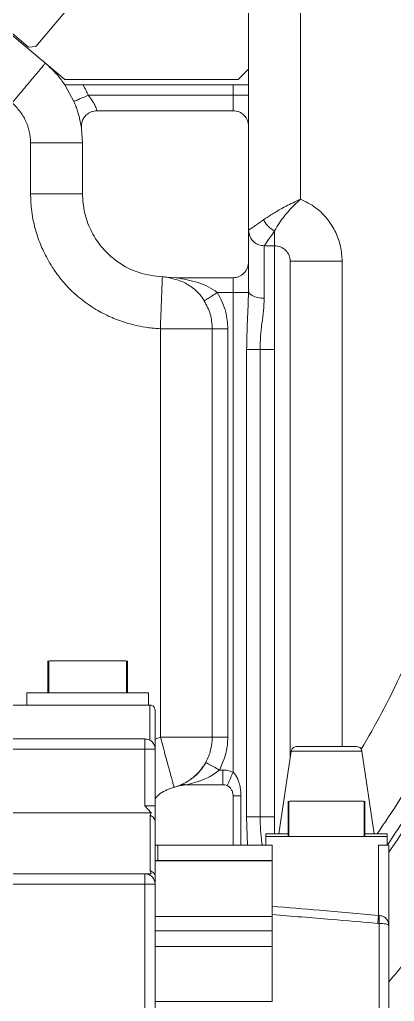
# Model space of a CAD drawing. Header units: millimetres. Extents: x 169 to 14583, y -399 to 10804.
# Drawn here: x 7207.2 to 7279.3, y 6507.2 to 6696.4 of the extents above; entities that cross this region are included whole.
import ezdxf

# ---------------------------------------------------------------- set-up
doc = ezdxf.new("R2010")
doc.units = ezdxf.units.MM
doc.header["$LTSCALE"] = 35

msp = doc.modelspace()

# ---------------------------------------------------------------- linework, layer by layer
at = {"color": 7, "linetype": 'Continuous', "lineweight": 18}
for p, q in [((7251.279, 6803.797), (7251.279, 6686.797)), ((7140.734, 6748.29), (7208.912, 6691.081)), ((7261.279, 6747.797), (7261.279, 6661.797)), ((7215.907, 6684.797), (7166.523, 6726.235)), ((7210.32, 6691.205), (7217.648, 6699.938)), ((7208.912, 6691.081), (7210.32, 6691.205)), ((7251.279, 6686.797), (7249.279, 6684.797)), ((7251.279, 6683.797), (7251.279, 6686.797)), ((7249.279, 6684.797), (7215.907, 6684.797)), ((7215.879, 6683.797), (7217.626, 6680.603)), ((7248.279, 6683.797), (7219.392, 6683.797)), ((7248.279, 6681.797), (7248.279, 6683.797)), ((7251.279, 6681.797), (7251.279, 6683.797)), ((7248.279, 6681.797), (7220.378, 6681.797)), ((7222.061, 6678.797), (7248.279, 6678.797)), ((7219.09, 6675.386), (7219.279, 6672.642)), ((7251.279, 6649.713), (7251.279, 6675.797)), ((7209.279, 6672.642), (7209.279, 6662.797)), ((7219.279, 6662.797), (7219.279, 6672.642)), ((7254.279, 6652.797), (7256.279, 6652.797)), ((7259.279, 6554.012), (7259.279, 6649.797)), ((7269.279, 6556.297), (7269.279, 6649.797)), ((7237.327, 6646.626), (7235.536, 6646.737)), ((7235.536, 6646.737), (7237.76, 6646.14)), ((7248.279, 6646.626), (7237.327, 6646.626)), ((7248.279, 6643.797), (7245.245, 6643.797)), ((7248.279, 6551.38), (7248.279, 6643.797)), ((7251.279, 6644.146), (7251.277, 6643.797)), ((7251.279, 6644.146), (7251.279, 6644.155)), ((7242.805, 6642.244), (7242.715, 6642.186)), ((7234.279, 6636.816), (7234.279, 6558.127)), ((7244.279, 6636.816), (7244.279, 6558.127)), ((7247.279, 6558.127), (7247.279, 6636.816)), ((7250.877, 6632.797), (7250.877, 6542.797)), ((7253.475, 6632.797), (7253.475, 6542.797)), ((7256.279, 6632.797), (7253.475, 6632.797)), ((7256.279, 6632.797), (7256.279, 6542.797)), ((7212.629, 6572.807), (7212.629, 6566.647)), ((7212.776, 6572.807), (7212.776, 6566.647)), ((7227.782, 6566.647), (7227.782, 6572.807)), ((7227.929, 6566.647), (7227.929, 6572.807)), ((7208.579, 6566.647), (7231.979, 6566.647)), ((7208.579, 6564.297), (7208.579, 6566.647)), ((7231.979, 6566.647), (7231.979, 6564.297)), ((7170.779, 6564.297), (7232.279, 6564.297)), ((7232.279, 6564.297), (7232.279, 6557.529)), ((7233.279, 6555.797), (7233.279, 6563.297)), ((7231.279, 6557.797), (7101.279, 6557.797)), ((7234.279, 6558.127), (7233.279, 6557.717)), ((7231.279, 6555.797), (7101.279, 6555.797)), ((7231.279, 6555.797), (7231.279, 6544.9)), ((7233.279, 6544.9), (7233.279, 6555.797)), ((7257.119, 6539.497), (7259.492, 6555.444)), ((7259.492, 6555.444), (7273.066, 6555.444)), ((7260.481, 6556.297), (7272.076, 6556.297)), ((7275.439, 6539.497), (7273.066, 6555.444)), ((7246.279, 6551.797), (7245.633, 6551.797)), ((7237.523, 6548.668), (7239.254, 6548.968)), ((7239.254, 6548.968), (7239.309, 6548.969)), ((7246.279, 6548.969), (7239.309, 6548.969)), ((7248.285, 6537.297), (7248.285, 6546.797)), ((7249.779, 6537.297), (7249.779, 6546.797)), ((7231.279, 6544.9), (7232.502, 6543.542)), ((7258.879, 6545.797), (7258.879, 6538.997)), ((7259.021, 6545.797), (7259.021, 6538.997)), ((7273.536, 6538.997), (7273.536, 6545.797)), ((7273.679, 6538.997), (7273.679, 6545.797)), ((7101.279, 6543.542), (7232.502, 6543.542)), ((7232.502, 6543.542), (7232.332, 6543.092)), ((7250.877, 6542.797), (7251.052, 6537.297)), ((7256.279, 6542.797), (7253.475, 6542.797)), ((7256.279, 6539.497), (7256.279, 6542.797)), ((7254.579, 6539.497), (7259.021, 6539.497)), ((7254.579, 6538.997), (7254.579, 6539.497)), ((7254.579, 6537.297), (7254.579, 6538.997)), ((7254.579, 6538.997), (7277.979, 6538.997)), ((7273.536, 6539.497), (7277.979, 6539.497)), ((7277.979, 6538.997), (7277.979, 6539.497)), ((7277.979, 6537.297), (7277.979, 6538.997)), ((7233.279, 6537.297), (7233.779, 6537.297)), ((7255.779, 6537.297), (7233.779, 6537.297)), ((7233.779, 6537.297), (7233.779, 6534.363)), ((7255.779, 6537.297), (7255.779, 6534.363)), ((7276.279, 6523.794), (7276.279, 6537.297)), ((7277.979, 6537.297), (7276.279, 6537.297)), ((7278.279, 6537.297), (7278.279, 6521.832)), ((7233.279, 6534.363), (7233.779, 6534.363)), ((7233.279, 6534.297), (7255.779, 6534.297)), ((7233.779, 6534.363), (7255.779, 6534.363)), ((7255.779, 6534.363), (7255.779, 6534.297)), ((7255.779, 6534.297), (7255.779, 6523.55)), ((7101.279, 6531.797), (7231.279, 6531.797)), ((7232.502, 6531.797), (7231.279, 6531.797)), ((7232.332, 6532.375), (7232.502, 6531.797)), ((7101.279, 6529.797), (7231.279, 6529.797)), ((7231.279, 6529.797), (7231.279, 6455.797)), ((7233.279, 6529.797), (7233.279, 6455.797)), ((7233.279, 6523.55), (7255.779, 6523.55)), ((7278.279, 6521.832), (7278.21, 6521.893)), ((7278.279, 6521.832), (7278.25, 6521.964)), ((7278.251, 6521.892), (7278.274, 6521.967)), ((7233.279, 6520.797), (7255.779, 6520.797)), ((7233.279, 6517.797), (7255.779, 6517.797)), ((7255.779, 6517.797), (7255.779, 6507.229)), ((7233.279, 6507.229), (7255.779, 6507.229))]:
    msp.add_line(p, q, dxfattribs=at)
for points, knots in [([(7278.279, 6476.193), (7279.124, 6476.958), (7283.338, 6480.772), (7290.367, 6488.221), (7299.301, 6498.52), (7307.56, 6509.377), (7315.171, 6520.694), (7322.091, 6532.447), (7328.301, 6544.59), (7333.777, 6557.081), (7338.501, 6569.876), (7342.455, 6582.929), (7345.625, 6596.194), (7348, 6609.625), (7349.572, 6623.173), (7350.335, 6636.791), (7350.287, 6650.429), (7349.427, 6664.041), (7347.759, 6677.578), (7345.288, 6690.991), (7342.024, 6704.234), (7337.978, 6717.258), (7333.164, 6730.02), (7327.599, 6742.472), (7321.303, 6754.57), (7314.298, 6766.273), (7306.61, 6777.538), (7298.267, 6788.329), (7289.286, 6798.592), (7279.749, 6808.347), (7272.922, 6814.349), (7269.509, 6817.35)], [0, 0, 0, 0, 0.008881, 0.0442781, 0.0796752, 0.1150723, 0.1504694, 0.1858665, 0.2212637, 0.2566608, 0.2920579, 0.327455, 0.3628521, 0.3982492, 0.4336463, 0.4690434, 0.5044405, 0.5398376, 0.5752347, 0.6106318, 0.6460289, 0.681426, 0.7168231, 0.7522203, 0.7876174, 0.8230145, 0.8584116, 0.8938087, 0.9292058, 0.9646029, 1, 1, 1, 1]), ([(7266.273, 6813.539), (7270.528, 6809.76), (7279.039, 6802.203), (7290.665, 6789.677), (7301.371, 6776.372), (7311.012, 6762.269), (7319.556, 6747.479), (7326.952, 6732.082), (7332.979, 6716.606), (7337.72, 6701.189), (7341.27, 6685.94), (7343.745, 6670.481), (7345.132, 6654.886), (7345.431, 6639.233), (7344.614, 6623.124), (7342.56, 6606.644), (7339.165, 6589.903), (7334.509, 6573.469), (7328.61, 6557.438), (7321.51, 6541.902), (7313.248, 6526.953), (7304.14, 6513.062), (7294.293, 6500.295), (7285.764, 6490.432), (7280.143, 6485.015), (7278.279, 6483.218)], [0, 0, 0, 0, 0.045895, 0.0917903, 0.1376853, 0.1835804, 0.2294756, 0.2753707, 0.3212657, 0.3633379, 0.4054101, 0.4474821, 0.4895543, 0.5316265, 0.5736986, 0.6195936, 0.6654889, 0.7113839, 0.7572789, 0.8031742, 0.8490692, 0.8949643, 0.9370365, 0.9791087, 1, 1, 1, 1]), ([(7278.279, 6510.993), (7278.675, 6511.465), (7279.341, 6512.259), (7280.635, 6513.839), (7282.495, 6516.154), (7284.882, 6519.245), (7288.061, 6523.549), (7291.406, 6528.358), (7295.631, 6534.883), (7299.82, 6541.945), (7303.942, 6549.662), (7307.328, 6556.66), (7309.909, 6562.516), (7311.97, 6567.563), (7313.729, 6572.17), (7315.506, 6577.196), (7317.387, 6583.009), (7318.914, 6588.29), (7320.02, 6592.528), (7320.586, 6594.836), (7321.096, 6596.995), (7321.749, 6599.893), (7322.535, 6603.718), (7323.498, 6608.981), (7324.39, 6614.771), (7325.317, 6622.489), (7325.977, 6630.673), (7326.287, 6639.417), (7326.253, 6647.191), (7325.998, 6653.585), (7325.631, 6659.024), (7325.186, 6663.935), (7324.574, 6669.231), (7323.709, 6675.279), (7322.76, 6680.694), (7321.89, 6684.986), (7321.385, 6687.309), (7320.894, 6689.472), (7320.207, 6692.362), (7319.231, 6696.144), (7317.784, 6701.295), (7316.04, 6706.887), (7313.481, 6714.227), (7310.477, 6721.868), (7306.913, 6729.859), (7303.466, 6736.827), (7300.427, 6742.459), (7297.707, 6747.183), (7295.149, 6751.399), (7292.271, 6755.886), (7288.836, 6760.939), (7285.604, 6765.386), (7282.936, 6768.859), (7281.462, 6770.724), (7280.07, 6772.451), (7278.182, 6774.744), (7275.648, 6777.716), (7273.707, 6779.87), (7272.8, 6780.877)], [0, 0, 0, 0, 0.0062724, 0.0105554, 0.0207924, 0.0365159, 0.050315, 0.0752682, 0.0961502, 0.1294524, 0.1588316, 0.1852117, 0.2085928, 0.2239745, 0.2407107, 0.2588015, 0.278247, 0.3029159, 0.314767, 0.322834, 0.327117, 0.337354, 0.3530776, 0.3668767, 0.3918299, 0.4127118, 0.4460141, 0.4753933, 0.5017733, 0.5251544, 0.5405361, 0.5572724, 0.5753632, 0.5948086, 0.6194776, 0.6313286, 0.6393957, 0.6436787, 0.6539157, 0.6696393, 0.6834383, 0.7083916, 0.7292735, 0.7625757, 0.791955, 0.818335, 0.8417161, 0.8570978, 0.873834, 0.8919248, 0.9113703, 0.9360392, 0.9478903, 0.9559574, 0.9602403, 0.9704775, 0.9862011, 1, 1, 1, 1]), ([(7252.349, 6778.964), (7255.647, 6775.651), (7262.243, 6769.024), (7271.167, 6758.189), (7279.319, 6746.773), (7286.588, 6734.77), (7292.951, 6722.265), (7298.369, 6709.322), (7302.961, 6695.57), (7306.582, 6681.046), (7309.083, 6665.814), (7310.335, 6650.428), (7310.328, 6634.992), (7309.062, 6619.608), (7306.547, 6604.377), (7302.797, 6589.404), (7297.848, 6574.781), (7291.69, 6560.632), (7285.109, 6548.069), (7280.123, 6540.552), (7277.979, 6537.321)], [0, 0, 0, 0, 0.0531095, 0.106219, 0.1593285, 0.212438, 0.2655475, 0.318657, 0.3717665, 0.4301841, 0.4886017, 0.5470193, 0.605437, 0.6638546, 0.7222722, 0.7806899, 0.8391075, 0.8975251, 0.9559428, 1, 1, 1, 1]), ([(7278.279, 6535.972), (7279.794, 6538.185), (7283.747, 6543.958), (7289.301, 6553.827), (7294.991, 6565.453), (7299.846, 6577.459), (7303.88, 6589.763), (7307.066, 6602.314), (7309.391, 6615.052), (7310.843, 6627.919), (7311.416, 6640.855), (7311.107, 6653.8), (7309.918, 6666.695), (7307.854, 6679.478), (7304.925, 6692.091), (7301.144, 6704.475), (7296.53, 6716.574), (7291.101, 6728.33), (7284.889, 6739.692), (7277.905, 6750.593), (7270.242, 6761.037), (7264.556, 6767.528), (7261.713, 6770.774)], [0, 0, 0, 0, 0.0316892, 0.0826529, 0.1336166, 0.1845804, 0.2355441, 0.2865078, 0.3374715, 0.3884353, 0.439399, 0.4903627, 0.5413265, 0.5922902, 0.6432539, 0.6942176, 0.7451814, 0.7961451, 0.8471088, 0.8980725, 0.9490363, 1, 1, 1, 1]), ([(7258.89, 6768.201), (7261.974, 6764.665), (7268.141, 6757.594), (7276.343, 6746.139), (7283.716, 6734.145), (7290.147, 6721.616), (7295.617, 6708.641), (7300.091, 6695.289), (7303.544, 6681.638), (7305.956, 6667.764), (7307.314, 6653.748), (7307.61, 6639.67), (7306.842, 6625.609), (7305.014, 6611.647), (7302.138, 6597.862), (7298.227, 6584.335), (7293.316, 6571.135), (7287.381, 6558.372), (7281.626, 6547.779), (7277.505, 6541.696), (7276.016, 6539.497)], [0, 0, 0, 0, 0.05692753, 0.11385505, 0.17078258, 0.2277101, 0.28463763, 0.34156516, 0.39849268, 0.45542021, 0.51234774, 0.56927526, 0.62620279, 0.68313031, 0.74005784, 0.79698537, 0.85391289, 0.91084042, 0.96776794, 1, 1, 1, 1]), ([(7261.279, 6747.797), (7263.849, 6744.208), (7268.99, 6737.029), (7275.641, 6725.561), (7281.471, 6713.665), (7286.369, 6701.352), (7290.297, 6688.779), (7293.255, 6676.025), (7295.249, 6663.165), (7296.285, 6650.193), (7296.351, 6636.354), (7295.231, 6621.725), (7292.69, 6606.439), (7288.821, 6591.429), (7283.575, 6576.856), (7278.287, 6564.919), (7274.298, 6558.137), (7272.926, 6555.804)], [0, 0, 0, 0, 0.0649885, 0.1299775, 0.1949666, 0.259955, 0.3249435, 0.3887726, 0.4526016, 0.5164301, 0.5802587, 0.6562384, 0.7322179, 0.8081969, 0.8841762, 0.960156, 1, 1, 1, 1]), ([(7212.134, 6687.963), (7212.912, 6687.256), (7214.302, 6685.992), (7215.397, 6684.468), (7215.879, 6683.797)], [0, 0, 0, 0, 0.5597633, 1, 1, 1, 1]), ([(7215.879, 6683.797), (7215.89, 6683.797), (7215.912, 6683.797), (7216.16, 6683.797), (7216.782, 6683.797), (7217.958, 6683.797), (7218.903, 6683.797), (7219.392, 6683.797)], [0, 0, 0, 0, 0.1051025, 0.2122428, 0.4435889, 0.7117494, 1, 1, 1, 1]), ([(7219.392, 6683.797), (7219.589, 6683.43), (7219.941, 6682.775), (7220.245, 6682.096), (7220.378, 6681.797)], [0, 0, 0, 0, 0.5599652, 1, 1, 1, 1]), ([(7248.279, 6683.797), (7248.672, 6683.797), (7249.457, 6683.797), (7250.451, 6683.797), (7251.139, 6683.797), (7251.232, 6683.797), (7251.279, 6683.797)], [0, 0, 0, 0, 0.2502322, 0.5000223, 0.7500215, 1, 1, 1, 1]), ([(7205.707, 6680.303), (7206.232, 6679.798), (7207.284, 6678.79), (7208.388, 6676.89), (7209.134, 6674.823), (7209.23, 6673.369), (7209.279, 6672.642)], [0, 0, 0, 0, 0.24992745, 0.5, 0.75007255, 1, 1, 1, 1]), ([(7217.626, 6680.603), (7217.759, 6680.282), (7218.022, 6679.651), (7218.341, 6678.718), (7218.597, 6677.843), (7218.864, 6676.758), (7219.058, 6675.643), (7219.079, 6675.474), (7219.09, 6675.386)], [0, 0, 0, 0, 0.1158634, 0.2276735, 0.3409227, 0.4612847, 0.7184139, 1, 1, 1, 1]), ([(7220.378, 6681.797), (7220.675, 6681.425), (7221.113, 6680.879), (7221.524, 6680.154), (7221.75, 6679.684), (7221.904, 6679.296), (7221.999, 6679.012), (7222.052, 6678.831), (7222.058, 6678.808), (7222.061, 6678.797)], [0, 0, 0, 0, 0.2761705, 0.4059536, 0.53044, 0.6508772, 0.7685833, 0.8846657, 1, 1, 1, 1]), ([(7248.279, 6678.797), (7248.279, 6678.854), (7248.279, 6678.967), (7248.279, 6679.77), (7248.279, 6680.759), (7248.279, 6681.451), (7248.279, 6681.797)], [0, 0, 0, 0, 0.279619, 0.5592379, 0.779619, 1, 1, 1, 1]), ([(7251.279, 6675.797), (7251.279, 6675.913), (7251.279, 6676.145), (7251.279, 6677.742), (7251.279, 6679.725), (7251.279, 6681.106), (7251.279, 6681.797)], [0, 0, 0, 0, 0.2796532, 0.5592116, 0.779632, 1, 1, 1, 1]), ([(7219.09, 6675.386), (7219.09, 6675.869), (7219.092, 6676.836), (7219.884, 6677.982), (7220.932, 6678.673), (7221.685, 6678.756), (7222.061, 6678.797)], [0, 0, 0, 0, 0.279549, 0.5590981, 0.779549, 1, 1, 1, 1]), ([(7251.279, 6675.797), (7251.232, 6676.19), (7251.139, 6676.975), (7250.451, 6677.969), (7249.457, 6678.658), (7248.672, 6678.751), (7248.279, 6678.797)], [0, 0, 0, 0, 0.24997997, 0.49997972, 0.7497887, 1, 1, 1, 1]), ([(7219.279, 6672.642), (7219.195, 6672.642), (7219.029, 6672.642), (7217.717, 6672.642), (7215.632, 6672.642), (7212.733, 6672.642), (7210.43, 6672.642), (7209.279, 6672.642)], [0, 0, 0, 0, 0.1867813, 0.3735626, 0.5603439, 0.780172, 1, 1, 1, 1]), ([(7209.279, 6662.797), (7210.256, 6662.797), (7212.21, 6662.797), (7214.896, 6662.797), (7217.212, 6662.797), (7218.931, 6662.797), (7219.163, 6662.797), (7219.279, 6662.797)], [0, 0, 0, 0, 0.1867813, 0.3735626, 0.5603439, 0.780172, 1, 1, 1, 1]), ([(7209.279, 6662.797), (7209.312, 6661.823), (7209.391, 6659.547), (7210.052, 6656.278), (7210.951, 6653.589), (7211.782, 6651.68), (7212.533, 6650.199), (7213.482, 6648.602), (7214.488, 6647.164), (7215.527, 6645.871), (7216.833, 6644.425), (7218.894, 6642.52), (7221.617, 6640.604), (7224.134, 6639.294), (7226.056, 6638.495), (7227.624, 6637.948), (7229.415, 6637.454), (7231.136, 6637.118), (7232.782, 6636.901), (7233.755, 6636.846), (7234.279, 6636.816)], [0, 0, 0, 0, 0.0733613, 0.1715293, 0.2499336, 0.2866891, 0.3283709, 0.3749834, 0.4266087, 0.4604582, 0.5, 0.5733613, 0.6715293, 0.7499336, 0.7866891, 0.8283709, 0.8749834, 0.9266087, 0.9604586, 1, 1, 1, 1]), ([(7234.663, 6646.809), (7233.144, 6646.994), (7230.105, 6647.365), (7225.982, 6649.523), (7222.843, 6652.445), (7220.756, 6655.787), (7219.513, 6659.201), (7219.357, 6661.598), (7219.279, 6662.797)], [0, 0, 0, 0, 0.1865594, 0.3731188, 0.5596782, 0.7064521, 0.8532261, 1, 1, 1, 1]), ([(7261.279, 6661.797), (7260.79, 6661.566), (7259.858, 6661.123), (7258.565, 6660.462), (7257.118, 6659.678), (7255.588, 6658.782), (7254.602, 6658.113), (7254.136, 6657.797)], [0, 0, 0, 0, 0.1820876, 0.3478567, 0.4973346, 0.762537, 1, 1, 1, 1]), ([(7261.279, 6661.797), (7260.909, 6661.452), (7260.174, 6660.766), (7259.153, 6659.696), (7258.128, 6658.499), (7257.09, 6657.116), (7256.559, 6656.16), (7256.279, 6655.654)], [0, 0, 0, 0, 0.1742751, 0.34698, 0.5174823, 0.7447226, 1, 1, 1, 1]), ([(7269.279, 6649.797), (7269.217, 6650.748), (7269.092, 6652.649), (7268.132, 6655.368), (7266.554, 6657.954), (7264.282, 6660.266), (7262.28, 6661.287), (7261.279, 6661.797)], [0, 0, 0, 0, 0.186722, 0.3734721, 0.5601858, 0.7801012, 1, 1, 1, 1]), ([(7254.136, 6657.797), (7253.655, 6657.459), (7252.799, 6656.858), (7251.914, 6656.243), (7251.376, 6655.861), (7251.31, 6655.818), (7251.279, 6655.797)], [0, 0, 0, 0, 0.2989695, 0.5322448, 0.7768869, 1, 1, 1, 1]), ([(7254.136, 6657.797), (7254.271, 6657.559), (7254.546, 6657.073), (7255.271, 6656.267), (7255.899, 6655.885), (7256.279, 6655.654)], [0, 0, 0, 0, 0.2764508, 0.5627289, 1, 1, 1, 1]), ([(7251.279, 6655.797), (7251.335, 6655.357), (7251.448, 6654.476), (7252.252, 6653.49), (7253.241, 6652.902), (7253.933, 6652.832), (7254.279, 6652.797)], [0, 0, 0, 0, 0.279619, 0.5592379, 0.779619, 1, 1, 1, 1]), ([(7256.279, 6655.654), (7255.997, 6655.252), (7255.433, 6654.446), (7254.8, 6653.542), (7254.363, 6652.917), (7254.307, 6652.837), (7254.279, 6652.797)], [0, 0, 0, 0, 0.2480046, 0.4974779, 0.7483132, 1, 1, 1, 1]), ([(7254.279, 6652.797), (7254.279, 6652.722), (7254.279, 6652.572), (7254.279, 6651.379), (7254.279, 6649.406), (7254.279, 6646.552), (7254.279, 6643.966), (7254.279, 6642.673)], [0, 0, 0, 0, 0.1867183, 0.3734365, 0.5601548, 0.7800774, 1, 1, 1, 1]), ([(7256.279, 6652.797), (7256.279, 6652.723), (7256.279, 6652.573), (7256.279, 6651.361), (7256.279, 6649.53), (7256.279, 6647.03), (7256.279, 6643.987), (7256.279, 6640.492), (7256.279, 6636.716), (7256.279, 6634.098), (7256.279, 6632.797)], [0, 0, 0, 0, 0.1242211, 0.2500121, 0.3757498, 0.4999965, 0.6241912, 0.749955, 0.8757206, 1, 1, 1, 1]), ([(7251.279, 6649.713), (7251.239, 6649.333), (7251.178, 6648.742), (7250.799, 6648.015), (7250.284, 6647.368), (7249.438, 6646.764), (7248.66, 6646.671), (7248.279, 6646.626)], [0, 0, 0, 0, 0.2386422, 0.3707744, 0.510875, 0.7607018, 1, 1, 1, 1]), ([(7251.279, 6644.146), (7251.279, 6644.893), (7251.279, 6646.387), (7251.279, 6648.114), (7251.279, 6649.262), (7251.279, 6649.563), (7251.279, 6649.713)], [0, 0, 0, 0, 0.2797394, 0.5594274, 0.7797279, 1, 1, 1, 1]), ([(7269.279, 6649.797), (7268.302, 6649.797), (7266.347, 6649.797), (7263.662, 6649.797), (7261.345, 6649.797), (7259.626, 6649.797), (7259.395, 6649.797), (7259.279, 6649.797)], [0, 0, 0, 0, 0.1867813, 0.3735626, 0.5603439, 0.780172, 1, 1, 1, 1]), ([(7235.536, 6646.737), (7235.373, 6646.756), (7235.083, 6646.789), (7234.792, 6646.803), (7234.663, 6646.809)], [0, 0, 0, 0, 0.5599905, 1, 1, 1, 1]), ([(7237.327, 6646.626), (7238.738, 6646.384), (7240.835, 6646.026), (7243.5, 6644.975), (7244.675, 6644.182), (7245.245, 6643.797)], [0, 0, 0, 0, 0.5147328, 0.7645512, 1, 1, 1, 1]), ([(7237.76, 6646.14), (7238.138, 6646.005), (7239.211, 6645.621), (7240.61, 6644.645), (7241.911, 6643.404), (7242.471, 6642.613), (7242.755, 6642.212)], [0, 0, 0, 0, 0.2074265, 0.5888516, 0.7913894, 1, 1, 1, 1]), ([(7248.279, 6643.8), (7248.279, 6644.144), (7248.279, 6644.833), (7248.279, 6645.677), (7248.279, 6646.295), (7248.279, 6646.515), (7248.279, 6646.626)], [0, 0, 0, 0, 0.27976655, 0.55953311, 0.77976656, 1, 1, 1, 1]), ([(7245.245, 6643.797), (7244.913, 6643.586), (7244.249, 6643.163), (7243.421, 6642.636), (7242.899, 6642.304), (7242.829, 6642.259), (7242.805, 6642.244)], [0, 0, 0, 0, 0.2831526, 0.5663052, 0.8494578, 1, 1, 1, 1]), ([(7245.245, 6643.797), (7245.892, 6642.568), (7247.048, 6640.372), (7247.208, 6637.904), (7247.279, 6636.816)], [0, 0, 0, 0, 0.5594307, 1, 1, 1, 1]), ([(7248.279, 6643.797), (7248.279, 6643.798), (7248.279, 6643.799), (7248.279, 6643.799), (7248.279, 6643.8)], [0, 0, 0, 0, 0.56, 1, 1, 1, 1]), ([(7248.282, 6643.797), (7248.282, 6643.797), (7248.281, 6643.797), (7248.28, 6643.798), (7248.279, 6643.798)], [0, 0, 0, 0, 0.5964163, 1, 1, 1, 1]), ([(7248.282, 6643.797), (7248.282, 6643.797), (7248.281, 6643.797), (7248.28, 6643.797), (7248.279, 6643.797)], [0, 0, 0, 0, 0.56, 1, 1, 1, 1]), ([(7249.277, 6643.797), (7249.095, 6643.797), (7248.77, 6643.797), (7248.432, 6643.797), (7248.282, 6643.797)], [0, 0, 0, 0, 0.5598591, 1, 1, 1, 1]), ([(7251.277, 6643.797), (7251.233, 6643.797), (7251.146, 6643.797), (7250.641, 6643.797), (7250.004, 6643.797), (7249.519, 6643.797), (7249.277, 6643.797)], [0, 0, 0, 0, 0.2797785, 0.5595571, 0.7797785, 1, 1, 1, 1]), ([(7251.277, 6643.797), (7251.195, 6641.999), (7251.03, 6638.379), (7250.928, 6634.666), (7250.877, 6632.797)], [0, 0, 0, 0, 0.4968367, 1, 1, 1, 1]), ([(7254.279, 6642.673), (7253.854, 6642.7), (7252.969, 6642.754), (7251.963, 6643.155), (7251.377, 6643.653), (7251.311, 6643.992), (7251.279, 6644.155)], [0, 0, 0, 0, 0.2701894, 0.5623386, 0.7896762, 1, 1, 1, 1]), ([(7254.279, 6642.673), (7254.243, 6641.895), (7254.173, 6640.347), (7253.835, 6637.883), (7253.542, 6635.364), (7253.497, 6633.651), (7253.475, 6632.797)], [0, 0, 0, 0, 0.2535523, 0.5043919, 0.7529598, 1, 1, 1, 1]), ([(7234.279, 6636.816), (7234.69, 6636.817), (7235.456, 6636.819), (7236.507, 6636.821), (7237.372, 6636.819), (7238.326, 6636.815), (7239.362, 6636.818), (7240.444, 6636.818), (7241.571, 6636.816), (7242.666, 6636.817), (7243.588, 6636.816), (7244.17, 6636.813), (7244.243, 6636.815), (7244.279, 6636.816)], [0, 0, 0, 0, 0.0785692, 0.1464687, 0.2036428, 0.2501631, 0.3409522, 0.4242722, 0.5002559, 0.6283713, 0.7524234, 0.8775146, 1, 1, 1, 1]), ([(7247.279, 6636.816), (7246.838, 6636.816), (7245.958, 6636.816), (7244.972, 6636.816), (7244.383, 6636.816), (7244.314, 6636.816), (7244.279, 6636.816)], [0, 0, 0, 0, 0.279619, 0.5592379, 0.779619, 1, 1, 1, 1]), ([(7253.475, 6632.797), (7253.183, 6632.797), (7252.598, 6632.797), (7251.625, 6632.797), (7251.16, 6632.797), (7250.877, 6632.797)], [0, 0, 0, 0, 0.28064991, 0.56129982, 1, 1, 1, 1]), ([(7212.923, 6572.807), (7212.994, 6572.807), (7213.208, 6572.807), (7214.762, 6572.807), (7217.27, 6572.807), (7220.279, 6572.807), (7223.287, 6572.807), (7225.795, 6572.807), (7227.35, 6572.807), (7227.563, 6572.807), (7227.635, 6572.807)], [0, 0, 0, 0, 0.0714135, 0.2142754, 0.3571338, 0.4999958, 0.6428543, 0.7857162, 0.9285353, 1, 1, 1, 1]), ([(7232.279, 6564.297), (7232.334, 6564.294), (7232.447, 6564.289), (7232.674, 6564.228), (7232.96, 6564.063), (7233.223, 6563.731), (7233.259, 6563.452), (7233.279, 6563.297)], [0, 0, 0, 0, 0.0868464, 0.1778545, 0.3792652, 0.6565115, 1, 1, 1, 1]), ([(7244.279, 6558.127), (7244.245, 6558.128), (7244.177, 6558.129), (7243.625, 6558.128), (7242.877, 6558.126), (7242.076, 6558.127), (7241.405, 6558.128), (7240.685, 6558.127), (7239.926, 6558.126), (7239.063, 6558.127), (7237.945, 6558.129), (7236.354, 6558.121), (7235.044, 6558.125), (7234.279, 6558.127)], [0, 0, 0, 0, 0.1186378, 0.2390294, 0.3650996, 0.431312, 0.4999584, 0.5568411, 0.6174499, 0.6818736, 0.7501463, 0.853975, 1, 1, 1, 1]), ([(7245.633, 6551.797), (7246.157, 6552.925), (7247.094, 6554.941), (7247.222, 6557.153), (7247.279, 6558.127)], [0, 0, 0, 0, 0.55968897, 1, 1, 1, 1]), ([(7259.492, 6555.444), (7259.517, 6555.545), (7259.57, 6555.762), (7259.771, 6556.023), (7260.072, 6556.245), (7260.328, 6556.278), (7260.481, 6556.297)], [0, 0, 0, 0, 0.1799826, 0.3892728, 0.6359851, 1, 1, 1, 1]), ([(7273.066, 6555.444), (7273.04, 6555.545), (7272.986, 6555.762), (7272.788, 6556.023), (7272.478, 6556.245), (7272.227, 6556.278), (7272.076, 6556.297)], [0, 0, 0, 0, 0.1799826, 0.3892728, 0.6359851, 1, 1, 1, 1]), ([(7243.013, 6553.258), (7242.755, 6552.84), (7242.169, 6551.891), (7240.955, 6550.61), (7239.494, 6549.526), (7238.576, 6549.104), (7238.125, 6548.897)], [0, 0, 0, 0, 0.18277585, 0.41532697, 0.71315149, 1, 1, 1, 1]), ([(7239.309, 6548.969), (7239.911, 6549.109), (7241.132, 6549.395), (7242.865, 6550.047), (7244.402, 6550.821), (7245.23, 6551.478), (7245.633, 6551.797)], [0, 0, 0, 0, 0.2805075, 0.5684323, 0.7900829, 1, 1, 1, 1]), ([(7243.055, 6553.234), (7242.673, 6552.658), (7241.923, 6551.525), (7240.808, 6550.481), (7240.2, 6550.087), (7240.037, 6549.981)], [0, 0, 0, 0, 0.4310758, 0.8473454, 1, 1, 1, 1]), ([(7245.633, 6551.797), (7245.262, 6552.004), (7244.489, 6552.435), (7243.61, 6552.925), (7243.099, 6553.21), (7243.041, 6553.242), (7243.013, 6553.258)], [0, 0, 0, 0, 0.2702614, 0.5624294, 0.7897365, 1, 1, 1, 1]), ([(7246.279, 6548.969), (7246.279, 6549.116), (7246.279, 6549.411), (7246.279, 6550.167), (7246.279, 6550.984), (7246.279, 6551.526), (7246.279, 6551.797)], [0, 0, 0, 0, 0.2797662, 0.5595325, 0.7797662, 1, 1, 1, 1]), ([(7248.279, 6551.38), (7247.916, 6551.513), (7247.269, 6551.751), (7246.581, 6551.783), (7246.279, 6551.797)], [0, 0, 0, 0, 0.5597947, 1, 1, 1, 1]), ([(7247.147, 6548.787), (7247.199, 6548.905), (7247.301, 6549.141), (7247.555, 6549.721), (7247.879, 6550.464), (7248.126, 6551.03), (7248.279, 6551.38)], [0, 0, 0, 0, 0.2500845, 0.500169, 0.6908184, 1, 1, 1, 1]), ([(7249.779, 6546.797), (7249.771, 6547.084), (7249.756, 6547.686), (7249.622, 6548.658), (7249.41, 6549.449), (7249.215, 6549.974), (7249.132, 6550.164), (7249.091, 6550.247), (7249.072, 6550.282), (7249.064, 6550.298), (7249.06, 6550.305), (7249.059, 6550.308), (7249.058, 6550.309), (7249.058, 6550.31), (7249.058, 6550.31), (7249.058, 6550.31), (7249.057, 6550.311), (7249.057, 6550.311), (7249.055, 6550.315), (7249.048, 6550.33), (7249.011, 6550.404), (7248.96, 6550.501), (7248.911, 6550.587), (7248.886, 6550.629), (7248.85, 6550.688), (7248.676, 6550.964), (7248.46, 6551.19), (7248.279, 6551.38)], [0, 0, 0, 0, 0.1732653, 0.3636128, 0.5932835, 0.6699567, 0.7044655, 0.7195178, 0.7261142, 0.7290115, 0.7302852, 0.7308455, 0.731092, 0.7312004, 0.7312856, 0.7312913, 0.7313374, 0.7314662, 0.7319552, 0.7338572, 0.7413451, 0.7822833, 0.8003828, 0.8016518, 0.812278, 0.8421163, 1, 1, 1, 1]), ([(7236.91, 6548.48), (7235.965, 6548.163), (7234.587, 6547.7), (7233.592, 6546.667), (7233.279, 6546.343)], [0, 0, 0, 0, 0.6855283, 1, 1, 1, 1]), ([(7237.523, 6548.668), (7237.409, 6548.63), (7237.206, 6548.563), (7237.001, 6548.505), (7236.91, 6548.48)], [0, 0, 0, 0, 0.5599848, 1, 1, 1, 1]), ([(7238.125, 6548.897), (7238.011, 6548.851), (7237.809, 6548.769), (7237.61, 6548.699), (7237.523, 6548.668)], [0, 0, 0, 0, 0.5610531, 1, 1, 1, 1]), ([(7238.125, 6548.897), (7238.332, 6548.96), (7238.692, 6549.069), (7239.087, 6548.998), (7239.254, 6548.968)], [0, 0, 0, 0, 0.5765789, 1, 1, 1, 1]), ([(7248.285, 6546.797), (7248.267, 6547.017), (7248.231, 6547.463), (7247.949, 6548.041), (7247.602, 6548.522), (7247.292, 6548.703), (7247.147, 6548.787)], [0, 0, 0, 0, 0.2729308, 0.5551302, 0.7930826, 1, 1, 1, 1]), ([(7249.779, 6546.797), (7249.553, 6546.797), (7249.101, 6546.797), (7248.503, 6546.797), (7248.368, 6546.797), (7248.285, 6546.797)], [0, 0, 0, 0, 0.2805711, 0.5611422, 1, 1, 1, 1]), ([(7231.279, 6544.9), (7231.572, 6544.9), (7232.159, 6544.9), (7232.816, 6544.9), (7233.209, 6544.9), (7233.255, 6544.9), (7233.279, 6544.9)], [0, 0, 0, 0, 0.279619, 0.5592379, 0.779619, 1, 1, 1, 1]), ([(7233.279, 6541.756), (7233.279, 6541.959), (7233.279, 6542.364), (7233.279, 6543.143), (7233.279, 6543.996), (7233.279, 6544.599), (7233.279, 6544.9)], [0, 0, 0, 0, 0.24991666, 0.5, 0.75008334, 1, 1, 1, 1]), ([(7259.163, 6545.797), (7259.232, 6545.797), (7259.439, 6545.797), (7260.942, 6545.797), (7263.368, 6545.797), (7266.279, 6545.797), (7269.189, 6545.797), (7271.614, 6545.797), (7273.118, 6545.797), (7273.325, 6545.797), (7273.394, 6545.797)], [0, 0, 0, 0, 0.0714134, 0.2142753, 0.3571337, 0.4999957, 0.642854, 0.785716, 0.9285337, 1, 1, 1, 1]), ([(7250.877, 6542.797), (7251.045, 6542.797), (7251.382, 6542.797), (7252.261, 6542.797), (7253.015, 6542.797), (7253.475, 6542.797)], [0, 0, 0, 0, 0.2806499, 0.5612998, 1, 1, 1, 1]), ([(7253.475, 6542.797), (7253.496, 6541.945), (7253.539, 6540.236), (7253.762, 6538.393), (7253.875, 6537.441), (7253.893, 6537.297)], [0, 0, 0, 0, 0.4574397, 0.9177087, 1, 1, 1, 1]), ([(7233.279, 6531.323), (7233.279, 6533.438), (7233.279, 6537.215), (7233.279, 6540.369), (7233.279, 6541.756)], [0, 0, 0, 0, 0.5599309, 1, 1, 1, 1]), ([(7278.279, 6537.297), (7278.272, 6537.297), (7278.261, 6537.297), (7278.187, 6537.297), (7278.1, 6537.297), (7278.019, 6537.297), (7277.979, 6537.297)], [0, 0, 0, 0, 0.3398065, 0.559871, 0.7799355, 1, 1, 1, 1]), ([(7233.279, 6529.797), (7233.27, 6529.938), (7233.253, 6530.212), (7233.086, 6530.715), (7232.72, 6531.255), (7232.185, 6531.609), (7231.688, 6531.772), (7231.422, 6531.788), (7231.279, 6531.797)], [0, 0, 0, 0, 0.1348068, 0.2620318, 0.5033312, 0.7448669, 0.8630651, 1, 1, 1, 1]), ([(7233.279, 6529.797), (7233.279, 6529.818), (7233.279, 6529.859), (7233.279, 6530.18), (7233.279, 6530.652), (7233.279, 6531.1), (7233.279, 6531.323)], [0, 0, 0, 0, 0.2499167, 0.5, 0.7500833, 1, 1, 1, 1]), ([(7276.279, 6523.794), (7272.493, 6524.119), (7265.66, 6524.707), (7258.826, 6525.286), (7255.779, 6525.544)], [0, 0, 0, 0, 0.5540915, 1, 1, 1, 1]), ([(7255.779, 6523.959), (7259.581, 6523.642), (7266.37, 6523.078), (7273.159, 6522.505), (7276.146, 6522.253)], [0, 0, 0, 0, 0.5600016, 1, 1, 1, 1]), ([(7255.779, 6523.55), (7255.779, 6523.16), (7255.779, 6522.371), (7255.779, 6521.514), (7255.779, 6520.907), (7255.779, 6520.834), (7255.779, 6520.797)], [0, 0, 0, 0, 0.24685406, 0.49967397, 0.75274651, 1, 1, 1, 1]), ([(7276.279, 6523.794), (7276.25, 6523.46), (7276.198, 6522.863), (7276.162, 6522.439), (7276.146, 6522.253)], [0, 0, 0, 0, 0.55999988, 1, 1, 1, 1]), ([(7276.412, 6523.778), (7276.387, 6523.78), (7276.342, 6523.783), (7276.298, 6523.791), (7276.279, 6523.794)], [0, 0, 0, 0, 0.5589352, 1, 1, 1, 1]), ([(7276.412, 6523.778), (7276.408, 6523.633), (7276.4, 6523.34), (7276.397, 6522.92), (7276.4, 6522.537), (7276.408, 6522.336), (7276.412, 6522.237)], [0, 0, 0, 0, 0.2469487, 0.4999998, 0.7530509, 1, 1, 1, 1]), ([(7278.25, 6521.964), (7278.22, 6522.202), (7278.16, 6522.683), (7277.709, 6523.274), (7277.163, 6523.605), (7276.725, 6523.743), (7276.513, 6523.767), (7276.412, 6523.778)], [0, 0, 0, 0, 0.29058483, 0.58751261, 0.81374113, 0.9115049, 1, 1, 1, 1]), ([(7276.146, 6522.253), (7276.195, 6522.249), (7276.284, 6522.242), (7276.373, 6522.239), (7276.412, 6522.237)], [0, 0, 0, 0, 0.5608429, 1, 1, 1, 1]), ([(7276.412, 6522.237), (7276.412, 6520.932), (7276.412, 6518.323), (7276.412, 6513.626), (7276.412, 6508.489), (7276.412, 6502.971), (7276.412, 6497.218), (7276.412, 6491.36), (7276.412, 6485.536), (7276.412, 6479.883), (7276.412, 6474.532), (7276.412, 6469.61), (7276.412, 6465.232), (7276.412, 6461.499), (7276.412, 6458.508), (7276.412, 6456.291), (7276.412, 6455.042), (7276.412, 6454.524), (7276.412, 6454.673), (7276.412, 6454.673)], [0, 0, 0, 0, 0.0624967, 0.1249933, 0.18749, 0.2499866, 0.3124833, 0.37498, 0.4374766, 0.4999733, 0.56247, 0.6249666, 0.6874633, 0.7499599, 0.8124566, 0.8749533, 0.9374499, 0.9999466, 1, 1, 1, 1]), ([(7278.21, 6521.893), (7278.183, 6521.934), (7278.123, 6522.022), (7277.697, 6522.13), (7277.178, 6522.2), (7276.743, 6522.23), (7276.52, 6522.235), (7276.412, 6522.237)], [0, 0, 0, 0, 0.25689743, 0.5565807, 0.78991973, 0.89712475, 1, 1, 1, 1]), ([(7278.279, 6456.677), (7278.279, 6456.676), (7278.279, 6456.673), (7278.279, 6456.739), (7278.279, 6456.9), (7278.279, 6457.217), (7278.279, 6457.665), (7278.279, 6458.154), (7278.279, 6458.721), (7278.279, 6459.427), (7278.279, 6460.403), (7278.279, 6461.6), (7278.279, 6462.829), (7278.279, 6463.861), (7278.279, 6464.83), (7278.279, 6466.043), (7278.279, 6467.528), (7278.279, 6469.107), (7278.279, 6470.551), (7278.279, 6472.029), (7278.279, 6473.685), (7278.279, 6475.742), (7278.279, 6478.014), (7278.279, 6480.137), (7278.279, 6481.813), (7278.279, 6483.322), (7278.279, 6485.132), (7278.279, 6487.235), (7278.279, 6489.358), (7278.279, 6491.219), (7278.279, 6493.059), (7278.279, 6495.049), (7278.279, 6497.423), (7278.279, 6499.924), (7278.279, 6502.153), (7278.279, 6503.849), (7278.279, 6505.337), (7278.279, 6507.072), (7278.279, 6509.01), (7278.279, 6510.887), (7278.279, 6512.474), (7278.279, 6513.992), (7278.279, 6515.576), (7278.279, 6517.384), (7278.279, 6519.183), (7278.279, 6520.694), (7278.279, 6521.511), (7278.279, 6521.832)], [0, 0, 0, 0, 0.0102648, 0.02425568, 0.04487543, 0.07212071, 0.09513057, 0.11575169, 0.13398493, 0.15615012, 0.18175412, 0.21298655, 0.2401142, 0.2576986, 0.27168948, 0.29230923, 0.31955451, 0.34256438, 0.3631855, 0.38141873, 0.40358393, 0.42918793, 0.46042035, 0.48754799, 0.5051324, 0.51912329, 0.53974304, 0.56698832, 0.58999817, 0.61061928, 0.62885253, 0.65101772, 0.67662172, 0.70785415, 0.7349818, 0.7525662, 0.76655709, 0.78717684, 0.81442212, 0.83743197, 0.85805309, 0.87628633, 0.89845152, 0.92405552, 0.95528807, 0.98241577, 1, 1, 1, 1]), ([(7255.779, 6520.797), (7255.779, 6520.751), (7255.779, 6520.658), (7255.779, 6519.97), (7255.779, 6518.975), (7255.779, 6518.19), (7255.779, 6517.797)], [0, 0, 0, 0, 0.24997997, 0.49997972, 0.7497887, 1, 1, 1, 1])]:
    msp.add_open_spline(points, degree=3, knots=knots, dxfattribs=at)
for points in [[(7212.134, 6687.963), (7212.11, 6687.934), (7212.063, 6687.877), (7211.68, 6687.422), (7211.086, 6686.714), (7210.281, 6685.754), (7209.301, 6684.586), (7208.182, 6683.253), (7206.969, 6681.807), (7206.127, 6680.804), (7205.707, 6680.303)], [(7217.626, 6680.603), (7217.667, 6680.621), (7217.75, 6680.657), (7218.386, 6680.933), (7219.296, 6681.328), (7220.017, 6681.641), (7220.378, 6681.797)], [(7251.279, 6681.797), (7251.234, 6681.797), (7251.143, 6681.797), (7250.45, 6681.797), (7249.458, 6681.797), (7248.672, 6681.797), (7248.279, 6681.797)], [(7256.279, 6655.654), (7256.279, 6655.228), (7256.279, 6654.375), (7256.279, 6653.488), (7256.279, 6652.905), (7256.279, 6652.833), (7256.279, 6652.797)], [(7259.279, 6649.797), (7259.234, 6650.19), (7259.143, 6650.976), (7258.45, 6651.968), (7257.458, 6652.662), (7256.672, 6652.752), (7256.279, 6652.797)], [(7234.663, 6646.809), (7234.662, 6646.772), (7234.659, 6646.697), (7234.636, 6646.103), (7234.601, 6645.18), (7234.552, 6643.927), (7234.494, 6642.404), (7234.427, 6640.665), (7234.354, 6638.778), (7234.304, 6637.47), (7234.279, 6636.816)], [(7242.715, 6642.186), (7243.167, 6641.347), (7244.071, 6639.669), (7244.209, 6637.767), (7244.279, 6636.816)], [(7231.279, 6555.797), (7231.279, 6556.059), (7231.279, 6556.583), (7231.279, 6557.244), (7231.279, 6557.707), (7231.279, 6557.767), (7231.279, 6557.797)], [(7231.279, 6557.797), (7231.541, 6557.767), (7232.065, 6557.707), (7232.726, 6557.244), (7233.188, 6556.583), (7233.249, 6556.059), (7233.279, 6555.797)], [(7234.279, 6558.127), (7234.451, 6557.496), (7234.795, 6556.233), (7235.292, 6554.412), (7235.75, 6552.733), (7236.151, 6551.262), (7236.481, 6550.053), (7236.724, 6549.161), (7236.881, 6548.588), (7236.9, 6548.516), (7236.91, 6548.48)], [(7244.279, 6558.127), (7244.223, 6557.275), (7244.113, 6555.571), (7243.38, 6554.029), (7243.013, 6553.258)], [(7247.279, 6558.127), (7246.886, 6558.127), (7246.099, 6558.127), (7245.108, 6558.127), (7244.414, 6558.127), (7244.324, 6558.127), (7244.279, 6558.127)], [(7231.279, 6555.797), (7231.541, 6555.797), (7232.065, 6555.797), (7232.726, 6555.797), (7233.188, 6555.797), (7233.249, 6555.797), (7233.279, 6555.797)], [(7247.147, 6548.787), (7247.007, 6548.84), (7246.727, 6548.945), (7246.428, 6548.961), (7246.279, 6548.969)], [(7232.332, 6543.092), (7232.332, 6541.465), (7232.332, 6538.211), (7232.332, 6534.32), (7232.332, 6532.375)], [(7232.332, 6543.092), (7232.47, 6543.014), (7232.745, 6542.857), (7233.043, 6542.528), (7233.241, 6542.156), (7233.266, 6541.889), (7233.279, 6541.756)], [(7231.279, 6529.797), (7231.279, 6530.059), (7231.279, 6530.583), (7231.279, 6531.244), (7231.279, 6531.707), (7231.279, 6531.767), (7231.279, 6531.797)], [(7232.332, 6532.375), (7232.47, 6532.313), (7232.745, 6532.19), (7233.043, 6531.931), (7233.241, 6531.638), (7233.266, 6531.428), (7233.279, 6531.323)], [(7233.279, 6529.797), (7233.249, 6529.797), (7233.188, 6529.797), (7232.726, 6529.797), (7232.065, 6529.797), (7231.541, 6529.797), (7231.279, 6529.797)]]:
    msp.add_open_spline(points, degree=3, dxfattribs=at)

doc.saveas('drawing.dxf')
